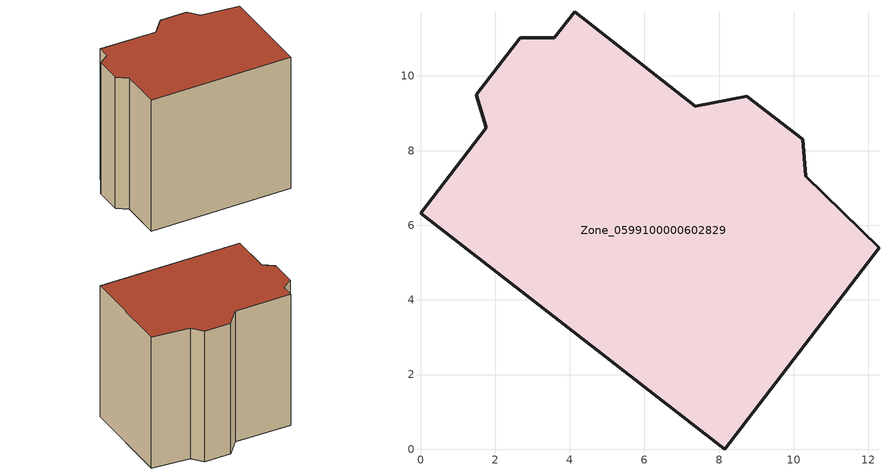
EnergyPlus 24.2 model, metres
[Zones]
Zone_0599100000602829
 floor ground (C_G): 4.14,11.72 7.36,9.19 8.74,9.46 10.25,8.3 10.32,7.31 12.28,5.4 8.15,0 0,6.33 1.77,8.62 1.5,9.5 2.67,11.03 3.58,11.02 z0
 wall outside (C_F): 0,6.33 8.15,0 12.28,5.4 10.32,7.31 10.25,8.3 8.74,9.46 7.36,9.19 4.14,11.72 3.58,11.02 2.67,11.03 1.5,9.5 1.77,8.62 0,6.33 z0:10.19
 roof outside (C_R): 2.67,11.03 1.5,9.5 1.77,8.62 0,6.33 8.15,0 12.28,5.4 10.32,7.31 10.25,8.3 8.74,9.46 7.36,9.19 4.14,11.72 3.58,11.02 z10.19
[BUILDING]
Pand.0599100000602829: North Axis=0; Terrain=City; Loads Convergence Tolerance Value=0.04; Temperature Convergence Tolerance Value=0.4; Solar Distribution=FullExterior; Maximum Number of Warmup Days=25; Minimum Number of Warmup Days=1
[Site:Location]
Rotterdam.The.Hague.AP_ZH_NLD Design_Conditions: Latitude=51.96; Longitude=4.45; Time Zone=1; Elevation=-4.5
[SITE:GROUNDTEMPERATURE:BUILDINGSURFACE]
18, 18, 18, 18, 18, 18, 18, 18, 18, 18, 18, 18
[MATERIAL] Thermal Absorptance=0.9; Solar Absorptance=0.7; Visible Absorptance=0.7
Name | Roughness | Thickness | Conductivity | Density | Specific Heat
G.TC.1946 | MediumSmooth | 0.15 | 1 | 540 | 1210
F.TC.1946 | Rough | 0.3 | 0.857143 | 1920 | 840
R.TC.1946 | MediumRough | 0.2 | 0.909091 | 1500 | 1000
[CONSTRUCTION]
C_G: G.TC.1946
C_F: F.TC.1946
C_R: R.TC.1946
[ZONE]
Zone_0599100000602829: Type=1; Multiplier=1; Ceiling Height=Autocalculate; Volume=Autocalculate; Floor Area=autocalculate; Part of Total Floor Area=Yes
[ZONEINFILTRATION:DESIGNFLOWRATE]
Infil_Zone_0599100000602829: Zone or ZoneList or Space or SpaceList=Zone_0599100000602829; Schedule=AlwaysOn; Design Flow Rate Calculation Method=Flow/Area; Flow Rate per Floor Area=0.003; Constant Term Coefficient=1; Temperature Term Coefficient=0; Velocity Term Coefficient=0; Velocity Squared Term Coefficient=0
[HVACTEMPLATE:ZONE:IDEALLOADSAIRSYSTEM]
Zone_0599100000602829: Maximum Heating Supply Air Temperature=50; Minimum Cooling Supply Air Temperature=13; Maximum Heating Supply Air Humidity Ratio=0.0156; Minimum Cooling Supply Air Humidity Ratio=0.0077; Heating Limit=NoLimit; Cooling Limit=NoLimit; Dehumidification Control Type=ConstantSensibleHeatRatio; Cooling Sensible Heat Ratio=0.7; Dehumidification Setpoint=60; Humidification Control Type=None; Humidification Setpoint=30; Outdoor Air Method=None; Outdoor Air Flow Rate per Person=0.00944; Outdoor Air Flow Rate per Zone Floor Area=0; Outdoor Air Flow Rate per Zone=0; Demand Controlled Ventilation Type=None; Outdoor Air Economizer Type=NoEconomizer; Heat Recovery Type=None; Sensible Heat Recovery Effectiveness=0.7; Latent Heat Recovery Effectiveness=0.65
[ZONECONTROL:THERMOSTAT]
ThermostatControl_Zone_0599100000602829: Zone or ZoneList=Zone_0599100000602829; Control Type Schedule=DualSetpointControlType; Control 1=Thermostat_Zone_0599100000602829; Temperature Difference Between Cutout And Setpoint=0
[THERMOSTATSETPOINT:DUALSETPOINT]
Thermostat_Zone_0599100000602829: Heating Setpoint Temperature Schedule=HeatingSetpoint_Zone_0599100000602829; Cooling Setpoint Temperature Schedule=CoolingSetpoint_Zone_0599100000602829
[SCHEDULE:COMPACT]
HeatingSetpoint_Zone_0599100000602829: Through: 12/31, For: AllDays, Until: 24:00, 21
CoolingSetpoint_Zone_0599100000602829: Through: 12/31, For: AllDays, Until: 24:00, 24
DualSetpointControlType: Through: 12/31, For: AllDays, Until: 24:00, 4
AlwaysOn: Through: 12/31, For: AllDays, Until: 24:00, 1
